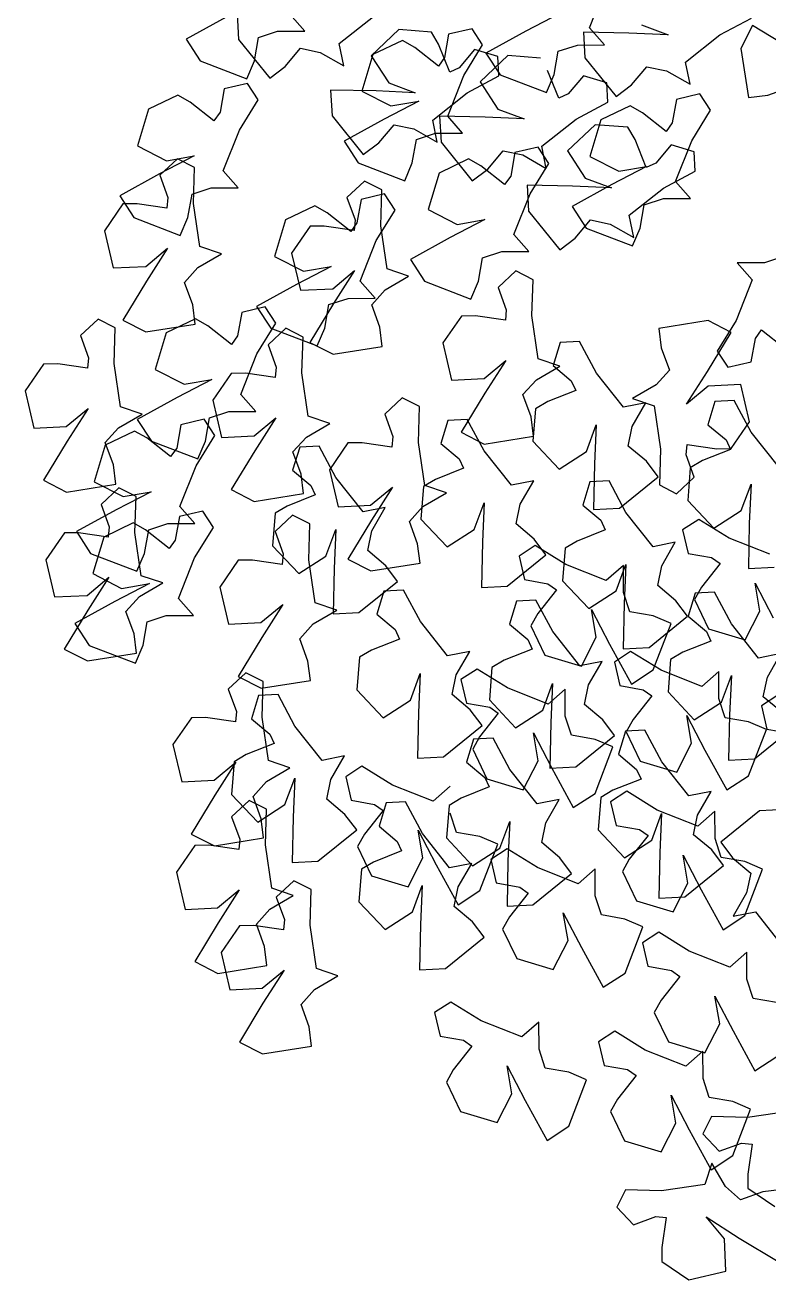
# Model space of a CAD drawing. Header units: millimetres. Extents: x 441061 to 442903, y 4515148 to 4515613.
# Drawn here: x 442316.2188 to 442316.4019, y 4515547.152 to 4515547.461 of the extents above; entities that cross this region are included whole.
import ezdxf

# ---------------------------------------------------------------- set-up
doc = ezdxf.new("R2010")
doc.units = ezdxf.units.MM
doc.linetypes.add('CONTINUA', pattern=[0])
doc.layers.add('01_piscinas', color=254, linetype='Continuous')

# ---------------------------------------------------------------- blocks, each defined once
blk = doc.blocks.new('A$C21391103')
at = {"layer": '01_piscinas'}
for p, q in [((164.3384, 94.6258), (164.3703, 94.7059)), ((163.6444, 94.6539), (163.6471, 94.6028)), ((163.7775, 94.6194), (163.748, 94.653)), ((163.8457, 94.5948), (163.9133, 94.6482)), ((164.2815, 94.655), (164.2132, 94.6196)), ((163.6227, 94.6468), (163.5441, 94.6035)), ((163.963, 94.6227), (163.9082, 94.5711)), ((164.0271, 94.6176), (163.963, 94.6227)), ((164.1072, 94.6243), (164.0609, 94.6135)), ((164.128, 94.5922), (164.1072, 94.6243)), ((164.3679, 94.5922), (164.3384, 94.6258)), ((164.4407, 94.6316), (164.4931, 94.6123)), ((164.5954, 94.6119), (164.6574, 94.6453)), ((164.6596, 94.6307), (164.6364, 94.5851)), ((164.7364, 94.5842), (164.6596, 94.6307)), ((163.5441, 94.6035), (163.5719, 94.5607)), ((163.6471, 94.6028), (163.7087, 94.5267)), ((163.6784, 94.5608), (163.6865, 94.6069)), ((163.6865, 94.6069), (163.7241, 94.6193)), ((163.7241, 94.6193), (163.7775, 94.6194)), ((163.9699, 94.601), (163.9119, 94.5733)), ((163.9942, 94.5873), (163.9699, 94.601)), ((164.0413, 94.5937), (164.0271, 94.6176)), ((164.0609, 94.6135), (164.0527, 94.5674)), ((164.2132, 94.6196), (164.1345, 94.5763)), ((164.3264, 94.6176), (164.3291, 94.5666)), ((164.4162, 94.6157), (164.3264, 94.6176)), ((164.4931, 94.6123), (164.4162, 94.6157)), ((164.5278, 94.5585), (164.5954, 94.6119)), ((163.7393, 94.5498), (163.7694, 94.5856)), ((163.7694, 94.5856), (163.8082, 94.5775)), ((163.8082, 94.5775), (163.8544, 94.551)), ((163.8544, 94.551), (163.8457, 94.5948)), ((163.9119, 94.5733), (163.8903, 94.5012)), ((164.0408, 94.5505), (163.9942, 94.5873)), ((164.0632, 94.5385), (164.0413, 94.5937)), ((164.1121, 94.583), (164.082, 94.5471)), ((164.0909, 94.5323), (164.128, 94.5922)), ((164.1576, 94.5692), (164.1121, 94.583)), ((164.1345, 94.5763), (164.1624, 94.5335)), ((164.2688, 94.5337), (164.277, 94.5797)), ((164.277, 94.5797), (164.3146, 94.5921)), ((164.3146, 94.5921), (164.3679, 94.5922)), ((164.6364, 94.5851), (164.6517, 94.4884)), ((163.5719, 94.5607), (163.6634, 94.5255)), ((163.6634, 94.5255), (163.6784, 94.5608)), ((163.7087, 94.5267), (163.7393, 94.5498)), ((163.9082, 94.5711), (163.9429, 94.5173)), ((164.0527, 94.5674), (164.0408, 94.5505)), ((164.1777, 94.5712), (164.1229, 94.5196)), ((164.1596, 94.5311), (164.1576, 94.5692)), ((164.2418, 94.5662), (164.1777, 94.5712)), ((164.3291, 94.5666), (164.3908, 94.4904)), ((164.4214, 94.5135), (164.4515, 94.5493)), ((164.4515, 94.5493), (164.4902, 94.5412)), ((164.5365, 94.5147), (164.5278, 94.5585)), ((164.0591, 94.4522), (164.0909, 94.5323)), ((164.082, 94.5471), (164.0632, 94.5385)), ((164.0975, 94.4977), (164.1596, 94.5311)), ((164.1624, 94.5335), (164.2538, 94.4984)), ((164.2538, 94.4984), (164.2688, 94.5337)), ((164.2779, 94.4871), (164.256, 94.5422)), ((164.3268, 94.5316), (164.2967, 94.4957)), ((164.3723, 94.5178), (164.3268, 94.5316)), ((164.4902, 94.5412), (164.5365, 94.5147)), ((163.6189, 94.5056), (163.6107, 94.4595)), ((163.6651, 94.5164), (163.6189, 94.5056)), ((163.6859, 94.4844), (163.6651, 94.5164)), ((163.8286, 94.5034), (163.8313, 94.4523)), ((163.9183, 94.5015), (163.8286, 94.5034)), ((163.8903, 94.5012), (163.9472, 94.472)), ((163.9952, 94.498), (163.9183, 94.5015)), ((163.9429, 94.5173), (163.9952, 94.498)), ((164.1229, 94.5196), (164.1576, 94.4659)), ((164.3743, 94.4796), (164.3723, 94.5178)), ((164.3908, 94.4904), (164.4214, 94.5135)), ((164.6898, 94.493), (164.7338, 94.509)), ((163.5279, 94.4931), (163.4699, 94.4654)), ((163.5522, 94.4795), (163.5279, 94.4931)), ((163.5988, 94.4427), (163.5522, 94.4795)), ((163.6489, 94.4244), (163.6859, 94.4844)), ((164.0022, 94.4815), (163.9338, 94.446)), ((163.9472, 94.472), (164.0022, 94.4815)), ((164.0299, 94.4443), (164.0975, 94.4977)), ((164.2967, 94.4957), (164.2779, 94.4871)), ((164.3122, 94.4462), (164.3743, 94.4796)), ((164.5097, 94.4848), (164.5016, 94.4387)), ((164.556, 94.4956), (164.5097, 94.4848)), ((164.5768, 94.4635), (164.556, 94.4956)), ((164.6517, 94.4884), (164.6898, 94.493)), ((163.4699, 94.4654), (163.4482, 94.3934)), ((163.6107, 94.4595), (163.5988, 94.4427)), ((163.8313, 94.4523), (163.8929, 94.3762)), ((164.0433, 94.4519), (164.046, 94.4009)), ((164.133, 94.45), (164.0433, 94.4519)), ((164.0885, 94.4187), (164.0591, 94.4522)), ((164.2099, 94.4466), (164.133, 94.45)), ((164.1576, 94.4659), (164.2099, 94.4466)), ((164.4188, 94.4723), (164.3608, 94.4446)), ((164.443, 94.4586), (164.4188, 94.4723)), ((164.4896, 94.4218), (164.443, 94.4586)), ((164.5397, 94.4036), (164.5768, 94.4635)), ((163.9338, 94.446), (163.8552, 94.4028)), ((163.9236, 94.3992), (163.9537, 94.4351)), ((163.9537, 94.4351), (163.9924, 94.427)), ((163.9924, 94.427), (164.0387, 94.4005)), ((164.0387, 94.4005), (164.0299, 94.4443)), ((164.2446, 94.3928), (164.3122, 94.4462)), ((164.3499, 94.435), (164.2951, 94.3834)), ((164.3608, 94.4446), (164.3391, 94.3725)), ((164.414, 94.43), (164.3499, 94.435)), ((164.4281, 94.406), (164.414, 94.43)), ((164.5016, 94.4387), (164.4896, 94.4218)), ((163.617, 94.3444), (163.6489, 94.4244)), ((163.8552, 94.4028), (163.883, 94.3599)), ((163.9895, 94.3601), (163.9976, 94.4062)), ((163.9976, 94.4062), (164.0352, 94.4185)), ((164.0352, 94.4185), (164.0885, 94.4187)), ((164.046, 94.4009), (164.1076, 94.3247)), ((164.4501, 94.3508), (164.4281, 94.406)), ((164.5079, 94.3235), (164.5397, 94.4036)), ((163.4482, 94.3934), (163.5051, 94.3641)), ((163.8929, 94.3762), (163.9236, 94.3992)), ((164.1382, 94.3478), (164.1683, 94.3837)), ((164.1683, 94.3837), (164.2071, 94.3755)), ((164.1913, 94.3801), (164.1832, 94.334)), ((164.2376, 94.3909), (164.1913, 94.3801)), ((164.2071, 94.3755), (164.2533, 94.349)), ((164.2584, 94.3589), (164.2376, 94.3909)), ((164.2533, 94.349), (164.2446, 94.3928)), ((164.2951, 94.3834), (164.3297, 94.3296)), ((164.499, 94.3953), (164.4689, 94.3595)), ((164.5444, 94.3815), (164.499, 94.3953)), ((164.5464, 94.3434), (164.5444, 94.3815)), ((163.5601, 94.3736), (163.4918, 94.3381)), ((163.5267, 94.3679), (163.492, 94.3354)), ((163.5051, 94.3641), (163.5601, 94.3736)), ((163.5607, 94.3506), (163.5267, 94.3679)), ((163.5586, 94.2801), (163.5607, 94.3506)), ((163.883, 94.3599), (163.9745, 94.3248)), ((163.9745, 94.3248), (163.9895, 94.3601)), ((164.1004, 94.3676), (164.0424, 94.3399)), ((164.1246, 94.3539), (164.1004, 94.3676)), ((164.1712, 94.3172), (164.1246, 94.3539)), ((164.2213, 94.2989), (164.2584, 94.3589)), ((164.3391, 94.3725), (164.396, 94.3433)), ((164.451, 94.3528), (164.3826, 94.3173)), ((164.396, 94.3433), (164.451, 94.3528)), ((164.4689, 94.3595), (164.4501, 94.3508)), ((163.4918, 94.3381), (163.4131, 94.2949)), ((163.492, 94.3354), (163.508, 94.2914)), ((163.6465, 94.3108), (163.617, 94.3444)), ((164.0424, 94.3399), (164.0207, 94.2679)), ((164.1076, 94.3247), (164.1382, 94.3478)), ((164.1832, 94.334), (164.1712, 94.3172)), ((164.3297, 94.3296), (164.3821, 94.3104)), ((164.4844, 94.31), (164.5464, 94.3434)), ((163.5556, 94.2983), (163.5932, 94.3106)), ((163.5932, 94.3106), (163.6465, 94.3108)), ((163.8953, 94.3239), (163.8607, 94.2914)), ((163.9294, 94.3066), (163.8953, 94.3239)), ((163.9273, 94.2361), (163.9294, 94.3066)), ((164.2154, 94.3157), (164.2181, 94.2647)), ((164.3052, 94.3138), (164.2154, 94.3157)), ((164.3826, 94.3173), (164.304, 94.2741)), ((164.3821, 94.3104), (164.3052, 94.3138)), ((164.4168, 94.2566), (164.4844, 94.31)), ((164.5374, 94.29), (164.5079, 94.3235)), ((163.4195, 94.2791), (163.3831, 94.2261)), ((163.4131, 94.2949), (163.441, 94.2521)), ((163.4474, 94.2794), (163.4195, 94.2791)), ((163.5061, 94.2709), (163.4474, 94.2794)), ((163.508, 94.2914), (163.5061, 94.2709)), ((163.5474, 94.2522), (163.5556, 94.2983)), ((163.5711, 94.1949), (163.5586, 94.2801)), ((163.8607, 94.2914), (163.8767, 94.2474)), ((163.8886, 94.2879), (163.8805, 94.2418)), ((163.9349, 94.2987), (163.8886, 94.2879)), ((163.9557, 94.2666), (163.9349, 94.2987)), ((164.1895, 94.2189), (164.2213, 94.2989)), ((164.4383, 94.2314), (164.4464, 94.2775)), ((164.4464, 94.2775), (164.484, 94.2898)), ((164.484, 94.2898), (164.5374, 94.29)), ((163.441, 94.2521), (163.5325, 94.2169)), ((163.5325, 94.2169), (163.5474, 94.2522)), ((163.7977, 94.2754), (163.7397, 94.2477)), ((163.8219, 94.2617), (163.7977, 94.2754)), ((163.8685, 94.2249), (163.8219, 94.2617)), ((163.9186, 94.2067), (163.9557, 94.2666)), ((164.0207, 94.2679), (164.0776, 94.2386)), ((164.2181, 94.2647), (164.2798, 94.1885)), ((164.304, 94.2741), (164.3318, 94.2312)), ((164.4255, 94.2128), (164.4168, 94.2566)), ((163.7397, 94.2477), (163.718, 94.1756)), ((163.7882, 94.2351), (163.7518, 94.1821)), ((163.816, 94.2354), (163.7882, 94.2351)), ((163.8748, 94.2269), (163.816, 94.2354)), ((163.8805, 94.2418), (163.8685, 94.2249)), ((163.8767, 94.2474), (163.8748, 94.2269)), ((163.9397, 94.1509), (163.9273, 94.2361)), ((164.1326, 94.2481), (164.0642, 94.2126)), ((164.0776, 94.2386), (164.1326, 94.2481)), ((164.3104, 94.2116), (164.3405, 94.2474)), ((164.3318, 94.2312), (164.4233, 94.1961)), ((164.3405, 94.2474), (164.3792, 94.2393)), ((164.3792, 94.2393), (164.4255, 94.2128)), ((164.4233, 94.1961), (164.4383, 94.2314)), ((163.3831, 94.2261), (163.4004, 94.1529)), ((163.8868, 94.1266), (163.9186, 94.2067)), ((164.0642, 94.2126), (163.9856, 94.1694)), ((164.219, 94.1853), (164.1895, 94.2189)), ((164.2798, 94.1885), (164.3104, 94.2116)), ((163.4643, 94.156), (163.5072, 94.1917)), ((163.5072, 94.1917), (163.4657, 94.1269)), ((163.5673, 94.1537), (163.6134, 94.1806)), ((163.6134, 94.1806), (163.5711, 94.1949)), ((163.7518, 94.1821), (163.769, 94.1089)), ((164.128, 94.1728), (164.1656, 94.1851)), ((164.1656, 94.1851), (164.219, 94.1853)), ((163.4004, 94.1529), (163.4643, 94.156)), ((163.5409, 94.1243), (163.5673, 94.1537)), ((163.718, 94.1756), (163.7749, 94.1464)), ((163.8299, 94.1558), (163.7615, 94.1204)), ((163.7749, 94.1464), (163.8299, 94.1558)), ((163.9856, 94.1694), (164.0134, 94.1265)), ((164.1199, 94.1267), (164.128, 94.1728)), ((164.6829, 94.1628), (164.6296, 94.1627)), ((164.6296, 94.1627), (164.659, 94.1291)), ((164.7205, 94.1752), (164.6829, 94.1628)), ((163.8329, 94.112), (163.8758, 94.1477)), ((163.8758, 94.1477), (163.8344, 94.0828)), ((163.9359, 94.1097), (163.982, 94.1365)), ((163.982, 94.1365), (163.9397, 94.1509)), ((164.1932, 94.1469), (164.1586, 94.1144)), ((164.2273, 94.1295), (164.1932, 94.1469)), ((164.2252, 94.0591), (164.2273, 94.1295)), ((164.659, 94.1291), (164.6272, 94.0491)), ((163.4657, 94.1269), (163.4192, 94.0501)), ((163.5569, 94.0803), (163.5409, 94.1243)), ((163.7615, 94.1204), (163.6829, 94.0771)), ((163.769, 94.1089), (163.8329, 94.112)), ((163.9163, 94.0931), (163.8868, 94.1266)), ((163.9095, 94.0803), (163.9359, 94.1097)), ((164.0134, 94.1265), (164.1049, 94.0914)), ((164.1049, 94.0914), (164.1199, 94.1267)), ((164.1586, 94.1144), (164.1746, 94.0704)), ((163.5616, 94.0422), (163.5569, 94.0803)), ((163.8344, 94.0828), (163.7879, 94.0061)), ((163.8172, 94.0345), (163.8253, 94.0805)), ((163.8253, 94.0805), (163.8629, 94.0929)), ((163.8629, 94.0929), (163.9163, 94.0931)), ((163.9255, 94.0363), (163.9095, 94.0803)), ((163.6535, 94.0651), (163.6453, 94.019)), ((163.6998, 94.0759), (163.6535, 94.0651)), ((163.6829, 94.0771), (163.7107, 94.0343)), ((163.7206, 94.0438), (163.6998, 94.0759)), ((164.0861, 94.0581), (164.0497, 94.0051)), ((164.1139, 94.0584), (164.0861, 94.0581)), ((164.1727, 94.0498), (164.1139, 94.0584)), ((164.1746, 94.0704), (164.1727, 94.0498)), ((164.2376, 93.9738), (164.2252, 94.0591)), ((163.3704, 94.0522), (163.3357, 94.0197)), ((163.4045, 94.0349), (163.3704, 94.0522)), ((163.4023, 93.9644), (163.4045, 94.0349)), ((163.4192, 94.0501), (163.4648, 94.0269)), ((163.4648, 94.0269), (163.5616, 94.0422)), ((163.5626, 94.0526), (163.5045, 94.0249)), ((163.5868, 94.0389), (163.5626, 94.0526)), ((163.6334, 94.0021), (163.5868, 94.0389)), ((163.6835, 93.9839), (163.7206, 94.0438)), ((163.7402, 94.0339), (163.7055, 94.0014)), ((163.7107, 94.0343), (163.8022, 93.9992)), ((163.7742, 94.0166), (163.7402, 94.0339)), ((163.8022, 93.9992), (163.8172, 94.0345)), ((163.9302, 93.9982), (163.9255, 94.0363)), ((164.572, 94.049), (164.4752, 94.0337)), ((164.4752, 94.0337), (164.4799, 93.9956)), ((164.6176, 94.0258), (164.572, 94.049)), ((164.6272, 94.0491), (164.5901, 93.9891)), ((164.6654, 94.014), (164.6773, 94.0308)), ((164.6773, 94.0308), (164.7239, 93.994)), ((163.3357, 94.0197), (163.3517, 93.9758)), ((163.5045, 94.0249), (163.4829, 93.9528)), ((163.6453, 94.019), (163.6334, 94.0021)), ((163.7721, 93.9461), (163.7742, 94.0166)), ((163.7879, 94.0061), (163.8334, 93.9829)), ((164.0497, 94.0051), (164.0669, 93.9318)), ((164.2806, 94.0058), (164.2668, 93.9604)), ((164.3187, 94.0078), (164.2806, 94.0058)), ((164.3521, 93.9458), (164.3187, 94.0078)), ((164.5711, 93.949), (164.6176, 94.0258)), ((164.6572, 93.9679), (164.6654, 94.014)), ((163.6517, 93.9038), (163.6835, 93.9839)), ((163.7055, 94.0014), (163.7215, 93.9574)), ((163.8334, 93.9829), (163.9302, 93.9982)), ((164.4799, 93.9956), (164.4959, 93.9516)), ((164.5901, 93.9891), (164.6109, 93.9571)), ((163.2632, 93.9635), (163.2269, 93.9105)), ((163.2911, 93.9637), (163.2632, 93.9635)), ((163.3498, 93.9552), (163.2911, 93.9637)), ((163.3517, 93.9758), (163.3498, 93.9552)), ((163.4148, 93.8792), (163.4023, 93.9644)), ((163.7215, 93.9574), (163.7196, 93.9369)), ((164.1308, 93.935), (164.1737, 93.9707)), ((164.1737, 93.9707), (164.1323, 93.9058)), ((164.2338, 93.9327), (164.2799, 93.9595)), ((164.2799, 93.9595), (164.2376, 93.9738)), ((164.2668, 93.9604), (164.3026, 93.9303)), ((164.6109, 93.9571), (164.6572, 93.9679)), ((163.4829, 93.9528), (163.5398, 93.9236)), ((163.5948, 93.933), (163.5264, 93.8976)), ((163.5398, 93.9236), (163.5948, 93.933)), ((163.633, 93.9451), (163.5966, 93.8921)), ((163.6608, 93.9454), (163.633, 93.9451)), ((163.7196, 93.9369), (163.6608, 93.9454)), ((163.7846, 93.8609), (163.7721, 93.9461)), ((164.0669, 93.9318), (164.1308, 93.935)), ((164.2074, 93.9032), (164.2338, 93.9327)), ((164.3026, 93.9303), (164.3113, 93.9115)), ((164.4055, 93.8782), (164.3521, 93.9458)), ((164.4959, 93.9516), (164.4695, 93.9222)), ((164.5296, 93.8842), (164.5711, 93.949)), ((163.2269, 93.9105), (163.2441, 93.8372)), ((164.1323, 93.9058), (164.0858, 93.829)), ((164.3113, 93.9115), (164.2561, 93.8895)), ((164.4695, 93.9222), (164.4234, 93.8953)), ((164.5725, 93.9199), (164.5296, 93.8842)), ((164.6364, 93.923), (164.5725, 93.9199)), ((164.6537, 93.8498), (164.6364, 93.923)), ((163.5264, 93.8976), (163.4478, 93.8544)), ((163.5966, 93.8921), (163.6139, 93.8189)), ((163.6812, 93.8703), (163.6517, 93.9038)), ((163.9698, 93.897), (163.9352, 93.8645)), ((164.0039, 93.8797), (163.9698, 93.897)), ((164.2234, 93.8592), (164.2074, 93.9032)), ((164.2561, 93.8895), (164.2321, 93.8754)), ((164.4493, 93.8869), (164.4055, 93.8782)), ((164.4228, 93.8406), (164.4493, 93.8869)), ((164.4234, 93.8953), (164.4657, 93.881)), ((164.4657, 93.881), (164.4782, 93.7958)), ((164.5855, 93.8895), (164.5717, 93.844)), ((164.6236, 93.8915), (164.5855, 93.8895)), ((164.657, 93.8294), (164.6236, 93.8915)), ((163.308, 93.8404), (163.3509, 93.876)), ((163.3509, 93.876), (163.3094, 93.8112)), ((163.411, 93.838), (163.4571, 93.8649)), ((163.4571, 93.8649), (163.4148, 93.8792)), ((163.5821, 93.8117), (163.5902, 93.8578)), ((163.5902, 93.8578), (163.6278, 93.8701)), ((163.6278, 93.8701), (163.6812, 93.8703)), ((163.6778, 93.822), (163.7207, 93.8577)), ((163.7207, 93.8577), (163.6792, 93.7928)), ((163.8269, 93.8465), (163.7846, 93.8609)), ((163.9352, 93.8645), (163.9512, 93.8205)), ((164.0018, 93.8092), (164.0039, 93.8797)), ((164.2281, 93.8211), (164.2234, 93.8592)), ((164.2321, 93.8754), (164.2271, 93.8113)), ((163.2441, 93.8372), (163.308, 93.8404)), ((163.3846, 93.8086), (163.411, 93.838)), ((163.4426, 93.8314), (163.3846, 93.8037)), ((163.4668, 93.8178), (163.4426, 93.8314)), ((163.4478, 93.8544), (163.4756, 93.8115)), ((163.5335, 93.8439), (163.5254, 93.7978)), ((163.5798, 93.8547), (163.5335, 93.8439)), ((163.6006, 93.8227), (163.5798, 93.8547)), ((163.7808, 93.8197), (163.8269, 93.8465)), ((164.0597, 93.8523), (164.0459, 93.8069)), ((164.0978, 93.8543), (164.0597, 93.8523)), ((164.1312, 93.7923), (164.0978, 93.8543)), ((164.3325, 93.7911), (164.3518, 93.8435)), ((164.3518, 93.8435), (164.3483, 93.7666)), ((164.4147, 93.8019), (164.4228, 93.8406)), ((164.5717, 93.844), (164.6075, 93.8139)), ((164.6173, 93.7968), (164.6537, 93.8498)), ((163.3094, 93.8112), (163.2629, 93.7344)), ((163.4006, 93.7646), (163.3846, 93.8086)), ((163.5134, 93.781), (163.4668, 93.8178)), ((163.4756, 93.8115), (163.5671, 93.7764)), ((163.5635, 93.7628), (163.6006, 93.8227)), ((163.5671, 93.7764), (163.5821, 93.8117)), ((163.6139, 93.8189), (163.6778, 93.822)), ((163.7544, 93.7902), (163.7808, 93.8197)), ((163.8627, 93.8082), (163.8263, 93.7552)), ((163.8905, 93.8085), (163.8627, 93.8082)), ((163.9493, 93.8), (163.8905, 93.8085)), ((163.9512, 93.8205), (163.9493, 93.8)), ((164.0142, 93.724), (164.0018, 93.8092)), ((164.0459, 93.8069), (164.0818, 93.7768)), ((164.0858, 93.829), (164.1313, 93.8058)), ((164.1313, 93.8058), (164.2281, 93.8211)), ((164.2271, 93.8113), (164.2787, 93.7565)), ((164.6075, 93.8139), (164.6162, 93.7951)), ((164.7104, 93.7618), (164.657, 93.8294)), ((163.3846, 93.8037), (163.3629, 93.7317)), ((163.5254, 93.7978), (163.5134, 93.781)), ((163.6792, 93.7928), (163.6327, 93.7161)), ((163.7676, 93.7999), (163.7538, 93.7545)), ((163.7704, 93.7463), (163.7544, 93.7902)), ((163.8057, 93.8019), (163.7676, 93.7999)), ((163.8391, 93.7399), (163.8057, 93.8019)), ((164.1847, 93.7247), (164.1312, 93.7923)), ((164.2787, 93.7565), (164.3325, 93.7911)), ((164.4505, 93.7718), (164.4147, 93.8019)), ((164.4782, 93.7958), (164.4761, 93.7253)), ((164.5288, 93.7845), (164.5307, 93.805)), ((164.5448, 93.7405), (164.5288, 93.7845)), ((164.5307, 93.805), (164.5894, 93.7965)), ((164.6162, 93.7951), (164.561, 93.7732)), ((164.5894, 93.7965), (164.6173, 93.7968)), ((163.4053, 93.7265), (163.4006, 93.7646)), ((163.5317, 93.6827), (163.5635, 93.7628)), ((164.0904, 93.758), (164.0352, 93.736)), ((164.0818, 93.7768), (164.0904, 93.758)), ((164.3483, 93.7666), (164.3464, 93.6768)), ((164.4736, 93.7412), (164.4505, 93.7718)), ((164.537, 93.759), (164.532, 93.6949)), ((164.561, 93.7732), (164.537, 93.759)), ((163.2629, 93.7344), (163.3085, 93.7112)), ((163.7538, 93.7545), (163.7896, 93.7244)), ((163.775, 93.7082), (163.7704, 93.7463)), ((163.8263, 93.7552), (163.8435, 93.682)), ((163.8925, 93.6723), (163.8391, 93.7399)), ((164.0352, 93.736), (164.0113, 93.7219)), ((164.2285, 93.7334), (164.1847, 93.7247)), ((164.2019, 93.6871), (164.2285, 93.7334)), ((164.3769, 93.7332), (164.3388, 93.7311)), ((164.4103, 93.6711), (164.3769, 93.7332)), ((164.3974, 93.6795), (164.4736, 93.7412)), ((164.5101, 93.708), (164.5448, 93.7405)), ((163.3085, 93.7112), (163.4053, 93.7265)), ((163.3629, 93.7317), (163.4198, 93.7025)), ((163.4113, 93.7195), (163.3766, 93.687)), ((163.4748, 93.7119), (163.4065, 93.6765)), ((163.4453, 93.7022), (163.4113, 93.7195)), ((163.4198, 93.7025), (163.4748, 93.7119)), ((163.6327, 93.7161), (163.6783, 93.6929)), ((163.6783, 93.6929), (163.775, 93.7082)), ((163.7896, 93.7244), (163.7983, 93.7056)), ((163.9074, 93.6851), (163.9503, 93.7208)), ((163.9503, 93.7208), (163.9089, 93.656)), ((164.0113, 93.7219), (164.0063, 93.6578)), ((164.0104, 93.6828), (164.0565, 93.7097)), ((164.0565, 93.7097), (164.0142, 93.724)), ((164.3388, 93.7311), (164.325, 93.6857)), ((164.4761, 93.7253), (164.5101, 93.708)), ((164.6373, 93.6748), (164.6566, 93.7271)), ((164.6566, 93.7271), (164.6532, 93.6502)), ((163.3766, 93.687), (163.3926, 93.643)), ((163.4432, 93.6317), (163.4453, 93.7022)), ((163.7431, 93.6836), (163.7191, 93.6695)), ((163.7983, 93.7056), (163.7431, 93.6836)), ((163.8435, 93.682), (163.9074, 93.6851)), ((163.984, 93.6534), (164.0104, 93.6828)), ((164.1116, 93.6376), (164.1309, 93.69)), ((164.1309, 93.69), (164.1274, 93.6131)), ((164.1938, 93.6484), (164.2019, 93.6871)), ((164.325, 93.6857), (164.3609, 93.6556)), ((164.532, 93.6949), (164.5836, 93.6401)), ((163.4065, 93.6765), (163.3278, 93.6332)), ((163.5306, 93.6628), (163.5224, 93.6167)), ((163.5769, 93.6736), (163.5306, 93.6628)), ((163.5612, 93.6491), (163.5317, 93.6827)), ((163.5977, 93.6416), (163.5769, 93.6736)), ((163.7191, 93.6695), (163.7141, 93.6054)), ((163.7538, 93.6658), (163.7191, 93.6333)), ((163.7878, 93.6484), (163.7538, 93.6658)), ((163.9363, 93.681), (163.8925, 93.6723)), ((163.9098, 93.6347), (163.9363, 93.681)), ((164.3464, 93.6768), (164.3974, 93.6795)), ((164.4637, 93.6035), (164.4103, 93.6711)), ((164.5836, 93.6401), (164.6373, 93.6748)), ((163.4396, 93.6503), (163.3816, 93.6226)), ((163.3926, 93.643), (163.3907, 93.6224)), ((163.4639, 93.6366), (163.4396, 93.6503)), ((163.4621, 93.5905), (163.4702, 93.6366)), ((163.5105, 93.5998), (163.4639, 93.6366)), ((163.4702, 93.6366), (163.5078, 93.649)), ((163.5078, 93.649), (163.5612, 93.6491)), ((163.5606, 93.5816), (163.5977, 93.6416)), ((163.7191, 93.6333), (163.7351, 93.5893)), ((163.7857, 93.578), (163.7878, 93.6484)), ((163.8194, 93.5852), (163.8387, 93.6376)), ((163.8387, 93.6376), (163.8353, 93.5607)), ((163.9089, 93.656), (163.8624, 93.5792)), ((163.9017, 93.596), (163.9098, 93.6347)), ((164, 93.6094), (163.984, 93.6534)), ((164.0063, 93.6578), (164.0578, 93.603)), ((164.0578, 93.603), (164.1116, 93.6376)), ((164.2297, 93.6183), (164.1938, 93.6484)), ((164.3695, 93.6368), (164.3143, 93.6148)), ((164.3609, 93.6556), (164.3695, 93.6368)), ((164.5538, 93.6575), (164.5218, 93.6367)), ((164.5218, 93.6367), (164.5326, 93.5904)), ((164.6138, 93.6205), (164.5538, 93.6575)), ((164.6532, 93.6502), (164.6513, 93.5605)), ((163.3041, 93.6307), (163.2678, 93.5777)), ((163.332, 93.631), (163.3041, 93.6307)), ((163.3278, 93.6332), (163.3556, 93.5904)), ((163.3907, 93.6224), (163.332, 93.631)), ((163.3816, 93.6226), (163.36, 93.5505)), ((163.4557, 93.5464), (163.4432, 93.6317)), ((163.5224, 93.6167), (163.5105, 93.5998)), ((164.0047, 93.5713), (164, 93.6094)), ((164.1274, 93.6131), (164.1255, 93.5233)), ((164.2527, 93.5877), (164.2297, 93.6183)), ((164.3143, 93.6148), (164.2904, 93.6007)), ((164.5075, 93.6122), (164.4637, 93.6035)), ((164.481, 93.5659), (164.5075, 93.6122)), ((164.6939, 93.5886), (164.6138, 93.6205)), ((163.3556, 93.5904), (163.4471, 93.5552)), ((163.4471, 93.5552), (163.4621, 93.5905)), ((163.7141, 93.6054), (163.7657, 93.5506)), ((163.7351, 93.5893), (163.7332, 93.5687)), ((163.7657, 93.5506), (163.8194, 93.5852)), ((163.9375, 93.5659), (163.9017, 93.596)), ((164.1766, 93.526), (164.2527, 93.5877)), ((164.2316, 93.6058), (164.1996, 93.585)), ((164.1996, 93.585), (164.2104, 93.5388)), ((164.2916, 93.5688), (164.2316, 93.6058)), ((164.2904, 93.6007), (164.2853, 93.5366)), ((164.5326, 93.5904), (164.5787, 93.5823)), ((163.2678, 93.5777), (163.285, 93.5045)), ((163.5288, 93.5015), (163.5606, 93.5816)), ((163.6466, 93.577), (163.6102, 93.524)), ((163.6745, 93.5773), (163.6466, 93.577)), ((163.7332, 93.5687), (163.6745, 93.5773)), ((163.7982, 93.4927), (163.7857, 93.578)), ((163.8353, 93.5607), (163.8334, 93.471)), ((163.8624, 93.5792), (163.9079, 93.556)), ((163.9079, 93.556), (164.0047, 93.5713)), ((163.9606, 93.5353), (163.9375, 93.5659)), ((164.3716, 93.5369), (164.2916, 93.5688)), ((164.4052, 93.5664), (164.3716, 93.5369)), ((164.3907, 93.5165), (164.41, 93.5688)), ((164.4054, 93.5131), (164.4052, 93.5664)), ((164.41, 93.5688), (164.4065, 93.4919)), ((164.4729, 93.5272), (164.481, 93.5659)), ((164.5956, 93.5704), (164.5588, 93.5237)), ((164.5787, 93.5823), (164.5956, 93.5704)), ((164.6513, 93.5605), (164.7023, 93.5632)), ((163.3489, 93.5076), (163.3918, 93.5433)), ((163.3918, 93.5433), (163.3503, 93.4784)), ((163.36, 93.5505), (163.4169, 93.5213)), ((163.498, 93.5321), (163.4557, 93.5464)), ((163.8844, 93.4736), (163.9606, 93.5353)), ((164.2104, 93.5388), (164.2565, 93.5306)), ((164.2853, 93.5366), (164.3369, 93.4818)), ((163.4718, 93.5308), (163.4035, 93.4953)), ((163.4169, 93.5213), (163.4718, 93.5308)), ((163.4519, 93.5053), (163.498, 93.5321)), ((163.6102, 93.524), (163.6275, 93.4508)), ((163.9337, 93.516), (163.9199, 93.4706)), ((163.9719, 93.518), (163.9337, 93.516)), ((164.0053, 93.456), (163.9719, 93.518)), ((164.1255, 93.5233), (164.1766, 93.526)), ((164.2734, 93.5187), (164.2366, 93.4721)), ((164.2565, 93.5306), (164.2734, 93.5187)), ((164.3369, 93.4818), (164.3907, 93.5165)), ((164.4177, 93.4755), (164.4054, 93.5131)), ((164.5088, 93.4971), (164.4729, 93.5272)), ((164.5467, 93.5119), (164.5329, 93.4664)), ((164.5588, 93.5237), (164.5451, 93.4995)), ((164.5848, 93.5139), (164.5467, 93.5119)), ((164.6182, 93.4518), (164.5848, 93.5139)), ((164.6646, 93.5317), (164.7001, 93.4634)), ((164.6741, 93.4767), (164.6646, 93.5317)), ((163.285, 93.5045), (163.3489, 93.5076)), ((163.4035, 93.4953), (163.3249, 93.4521)), ((163.4255, 93.4758), (163.4519, 93.5053)), ((163.5582, 93.468), (163.5288, 93.5015)), ((163.6914, 93.4539), (163.7343, 93.4896)), ((163.7343, 93.4896), (163.6928, 93.4247)), ((163.8405, 93.4784), (163.7982, 93.4927)), ((164.1946, 93.4963), (164.1808, 93.4508)), ((164.2327, 93.4983), (164.1946, 93.4963)), ((164.2661, 93.4362), (164.2327, 93.4983)), ((164.4065, 93.4919), (164.4046, 93.4022)), ((164.5318, 93.4665), (164.5088, 93.4971)), ((164.5451, 93.4995), (164.5728, 93.4415)), ((163.3503, 93.4784), (163.3038, 93.4017)), ((163.4415, 93.4318), (163.4255, 93.4758)), ((163.4673, 93.4555), (163.5049, 93.4678)), ((163.5049, 93.4678), (163.5582, 93.468)), ((163.7944, 93.4516), (163.8405, 93.4784)), ((163.8334, 93.471), (163.8844, 93.4736)), ((163.9199, 93.4706), (163.9558, 93.4405)), ((164.2366, 93.4721), (164.2229, 93.4478)), ((164.3424, 93.48), (164.3779, 93.4117)), ((164.3519, 93.425), (164.3424, 93.48)), ((164.4638, 93.4673), (164.4177, 93.4755)), ((164.4557, 93.4048), (164.5318, 93.4665)), ((164.4991, 93.4523), (164.4638, 93.4673)), ((164.5329, 93.4664), (164.5688, 93.4363)), ((164.6449, 93.4198), (164.6741, 93.4767)), ((163.3249, 93.4521), (163.3527, 93.4092)), ((163.4592, 93.4094), (163.4673, 93.4555)), ((163.6275, 93.4508), (163.6914, 93.4539)), ((163.768, 93.4221), (163.7944, 93.4516)), ((163.9558, 93.4405), (163.9644, 93.4217)), ((164.0587, 93.3884), (164.0053, 93.456)), ((164.1808, 93.4508), (164.2167, 93.4207)), ((164.2229, 93.4478), (164.2506, 93.3898)), ((164.3196, 93.3686), (164.2661, 93.4362)), ((164.464, 93.3609), (164.4991, 93.4523)), ((164.5688, 93.4363), (164.5774, 93.4176)), ((164.5728, 93.4415), (164.6449, 93.4198)), ((164.6716, 93.3842), (164.6182, 93.4518)), ((163.4462, 93.3938), (163.4415, 93.4318)), ((163.6928, 93.4247), (163.6463, 93.3479)), ((163.784, 93.3781), (163.768, 93.4221)), ((163.9644, 93.4217), (163.9092, 93.3997)), ((164.2167, 93.4207), (164.2253, 93.402)), ((164.3227, 93.3681), (164.3519, 93.425)), ((164.3779, 93.4117), (164.4211, 93.333)), ((164.5774, 93.4176), (164.5222, 93.3956)), ((163.3038, 93.4017), (163.3494, 93.3785)), ((163.3494, 93.3785), (163.4462, 93.3938)), ((163.3527, 93.4092), (163.4442, 93.3741)), ((163.4442, 93.3741), (163.4592, 93.4094)), ((163.9092, 93.3997), (163.8853, 93.3856)), ((164.1025, 93.3971), (164.0587, 93.3884)), ((164.0759, 93.3508), (164.1025, 93.3971)), ((164.2253, 93.402), (164.1701, 93.38)), ((164.2506, 93.3898), (164.3227, 93.3681)), ((164.4194, 93.3971), (164.3874, 93.3762)), ((164.4046, 93.4022), (164.4557, 93.4048)), ((164.4793, 93.36), (164.4194, 93.3971)), ((164.5222, 93.3956), (164.4983, 93.3814)), ((164.7155, 93.393), (164.6716, 93.3842)), ((164.6889, 93.3467), (164.7155, 93.393)), ((163.7887, 93.3401), (163.784, 93.3781)), ((163.8853, 93.3856), (163.8803, 93.3215)), ((164.1171, 93.3625), (164.0851, 93.3417)), ((164.1771, 93.3254), (164.1171, 93.3625)), ((164.1462, 93.3658), (164.1412, 93.3017)), ((164.1701, 93.38), (164.1462, 93.3658)), ((164.3634, 93.3774), (164.3196, 93.3686)), ((164.3368, 93.3311), (164.3634, 93.3774)), ((164.3874, 93.3762), (164.3982, 93.33)), ((164.4983, 93.3814), (164.4932, 93.3173)), ((163.6616, 93.3553), (163.6269, 93.3228)), ((163.6463, 93.3479), (163.6919, 93.3247)), ((163.6956, 93.3379), (163.6616, 93.3553)), ((163.6919, 93.3247), (163.7887, 93.3401)), ((163.6935, 93.2675), (163.6956, 93.3379)), ((163.9856, 93.3013), (164.0049, 93.3537)), ((164.0049, 93.3537), (164.0014, 93.2768)), ((164.0678, 93.3121), (164.0759, 93.3508)), ((164.0851, 93.3417), (164.0959, 93.2954)), ((164.4211, 93.333), (164.464, 93.3609)), ((164.5594, 93.3282), (164.4793, 93.36)), ((164.593, 93.3576), (164.5594, 93.3282)), ((164.5931, 93.3043), (164.593, 93.3576)), ((164.5986, 93.2972), (164.6179, 93.3495)), ((164.6179, 93.3495), (164.6144, 93.2726)), ((164.6808, 93.308), (164.6889, 93.3467)), ((163.6269, 93.3228), (163.6429, 93.2788)), ((163.725, 93.3121), (163.6868, 93.3101)), ((163.7584, 93.2501), (163.725, 93.3121)), ((163.8803, 93.3215), (163.9318, 93.2667)), ((164.1037, 93.282), (164.0678, 93.3121)), ((164.2571, 93.2936), (164.1771, 93.3254)), ((164.2465, 93.2816), (164.2658, 93.334)), ((164.2907, 93.323), (164.2571, 93.2936)), ((164.2658, 93.334), (164.2623, 93.257)), ((164.2908, 93.2697), (164.2907, 93.323)), ((164.3287, 93.2924), (164.3368, 93.3311)), ((164.3982, 93.33), (164.4443, 93.3218)), ((164.4443, 93.3218), (164.4611, 93.3099)), ((164.4932, 93.3173), (164.5448, 93.2625)), ((163.6868, 93.3101), (163.673, 93.2646)), ((163.9318, 93.2667), (163.9856, 93.3013)), ((164.0959, 93.2954), (164.142, 93.2872)), ((164.1412, 93.3017), (164.1927, 93.2469)), ((164.142, 93.2872), (164.1588, 93.2753)), ((164.3646, 93.2623), (164.3287, 93.2924)), ((164.4611, 93.3099), (164.4243, 93.2633)), ((164.5448, 93.2625), (164.5986, 93.2972)), ((164.6055, 93.2667), (164.5931, 93.3043)), ((164.7091, 93.3111), (164.677, 93.2903)), ((164.677, 93.2903), (164.6878, 93.244)), ((164.7167, 93.2779), (164.6808, 93.308)), ((163.5544, 93.2665), (163.518, 93.2135)), ((163.5822, 93.2668), (163.5544, 93.2665)), ((163.641, 93.2582), (163.5822, 93.2668)), ((163.6429, 93.2788), (163.641, 93.2582)), ((163.673, 93.2646), (163.7089, 93.2345)), ((163.706, 93.1822), (163.6935, 93.2675)), ((164.0014, 93.2768), (163.9996, 93.1871)), ((164.1268, 93.2514), (164.1037, 93.282)), ((164.1588, 93.2753), (164.122, 93.2287)), ((164.1927, 93.2469), (164.2465, 93.2816)), ((164.3032, 93.2321), (164.2908, 93.2697)), ((164.4243, 93.2633), (164.4107, 93.239)), ((164.5302, 93.2712), (164.5656, 93.2029)), ((164.5396, 93.2163), (164.5302, 93.2712)), ((164.6516, 93.2586), (164.6055, 93.2667)), ((164.6144, 93.2726), (164.6125, 93.1829)), ((163.8118, 93.1824), (163.7584, 93.2501)), ((164.0506, 93.1897), (164.1268, 93.2514)), ((164.2623, 93.257), (164.2604, 93.1673)), ((164.3876, 93.2316), (164.3646, 93.2623)), ((164.4091, 93.2401), (164.3954, 93.1946)), ((164.4473, 93.2421), (164.4091, 93.2401)), ((164.4107, 93.239), (164.4384, 93.181)), ((164.4807, 93.18), (164.4473, 93.2421)), ((164.6869, 93.2436), (164.6516, 93.2586)), ((164.6517, 93.1521), (164.6869, 93.2436)), ((164.6636, 93.1856), (164.7397, 93.2472)), ((164.6878, 93.244), (164.7339, 93.2359)), ((163.518, 93.2135), (163.5353, 93.1403)), ((163.7175, 93.2158), (163.6624, 93.1938)), ((163.7089, 93.2345), (163.7175, 93.2158)), ((164.1102, 93.2244), (164.0964, 93.1789)), ((164.122, 93.2287), (164.1084, 93.2045)), ((164.1484, 93.2264), (164.1102, 93.2244)), ((164.1818, 93.1643), (164.1484, 93.2264)), ((164.2279, 93.2367), (164.2633, 93.1683)), ((164.2374, 93.1817), (164.2279, 93.2367)), ((164.3493, 93.224), (164.3032, 93.2321)), ((164.3115, 93.17), (164.3876, 93.2316)), ((164.3846, 93.209), (164.3493, 93.224)), ((164.5104, 93.1594), (164.5396, 93.2163)), ((163.6624, 93.1938), (163.6384, 93.1796)), ((163.8556, 93.1912), (163.8118, 93.1824)), ((163.8291, 93.1449), (163.8556, 93.1912)), ((163.9996, 93.1871), (164.0506, 93.1897)), ((164.1084, 93.2045), (164.1361, 93.1464)), ((164.3494, 93.1175), (164.3846, 93.209)), ((164.3954, 93.1946), (164.4312, 93.1645)), ((164.5656, 93.2029), (164.6089, 93.1243)), ((163.5992, 93.1434), (163.6421, 93.1791)), ((163.6421, 93.1791), (163.6006, 93.1142)), ((163.6384, 93.1796), (163.6334, 93.1156)), ((163.7022, 93.1411), (163.7483, 93.1679)), ((163.7483, 93.1679), (163.706, 93.1822)), ((163.8903, 93.171), (163.8583, 93.1502)), ((163.9502, 93.134), (163.8903, 93.171)), ((164.0964, 93.1789), (164.1323, 93.1488)), ((164.2352, 93.0967), (164.1818, 93.1643)), ((164.2081, 93.1248), (164.2374, 93.1817)), ((164.2604, 93.1673), (164.3115, 93.17)), ((164.2633, 93.1683), (164.3066, 93.0897)), ((164.4312, 93.1645), (164.4399, 93.1457)), ((164.4384, 93.181), (164.5104, 93.1594)), ((164.5341, 93.1124), (164.4807, 93.18)), ((164.6125, 93.1829), (164.6636, 93.1856)), ((163.5353, 93.1403), (163.5992, 93.1434)), ((163.6758, 93.1116), (163.7022, 93.1411)), ((163.7387, 93.0954), (163.758, 93.1478)), ((163.758, 93.1478), (163.7545, 93.0709)), ((163.8209, 93.1062), (163.8291, 93.1449)), ((163.8583, 93.1502), (163.8691, 93.1039)), ((164.1323, 93.1488), (164.1409, 93.1301)), ((164.1361, 93.1464), (164.2081, 93.1248)), ((164.4399, 93.1457), (164.3847, 93.1237)), ((164.6089, 93.1243), (164.6517, 93.1521)), ((163.6006, 93.1142), (163.5541, 93.0374)), ((163.6334, 93.1156), (163.6849, 93.0608)), ((164.0303, 93.1021), (163.9502, 93.134)), ((164.0639, 93.1316), (164.0303, 93.1021)), ((164.1409, 93.1301), (164.0857, 93.1081)), ((164.3066, 93.0897), (164.3494, 93.1175)), ((164.3847, 93.1237), (164.3607, 93.1096)), ((164.412, 93.1216), (164.3799, 93.1008)), ((164.4719, 93.0845), (164.412, 93.1216)), ((164.5779, 93.1211), (164.5341, 93.1124)), ((164.5514, 93.0749), (164.5779, 93.1211)), ((163.6683, 93.1038), (163.6336, 93.0713)), ((163.7023, 93.0865), (163.6683, 93.1038)), ((163.6918, 93.0676), (163.6758, 93.1116)), ((163.6849, 93.0608), (163.7387, 93.0954)), ((163.8568, 93.0761), (163.8209, 93.1062)), ((163.8691, 93.1039), (163.9152, 93.0958)), ((163.9152, 93.0958), (163.932, 93.0839)), ((163.9377, 93.0986), (163.9239, 93.0531)), ((163.9759, 93.1006), (163.9377, 93.0986)), ((164.0093, 93.0385), (163.9759, 93.1006)), ((164.0618, 93.0939), (164.0568, 93.0298)), ((164.0857, 93.1081), (164.0618, 93.0939)), ((164.279, 93.1055), (164.2352, 93.0967)), ((164.2525, 93.0592), (164.279, 93.1055)), ((164.3607, 93.1096), (164.3557, 93.0455)), ((164.3799, 93.1008), (164.3907, 93.0545)), ((163.6336, 93.0713), (163.6496, 93.0273)), ((163.6964, 93.0296), (163.6918, 93.0676)), ((163.7002, 93.016), (163.7023, 93.0865)), ((163.7545, 93.0709), (163.7527, 92.9811)), ((163.8799, 93.0455), (163.8568, 93.0761)), ((163.932, 93.0839), (163.8952, 93.0372)), ((164.0764, 93.0407), (164.064, 93.0783)), ((164.461, 93.0254), (164.4803, 93.0777)), ((164.552, 93.0527), (164.4719, 93.0845)), ((164.4803, 93.0777), (164.4769, 93.0008)), ((164.5433, 93.0361), (164.5514, 93.0749)), ((164.5855, 93.0822), (164.552, 93.0527)), ((164.5857, 93.0288), (164.5855, 93.0822)), ((164.6732, 93.0828), (164.597, 93.0212)), ((164.7242, 93.0855), (164.6732, 93.0828)), ((163.8037, 92.9838), (163.8799, 93.0455)), ((163.9239, 93.0531), (163.9598, 93.023)), ((164.0011, 93.0452), (164.0365, 92.9769)), ((164.0105, 92.9902), (164.0011, 93.0452)), ((164.1225, 93.0325), (164.0764, 93.0407)), ((164.1621, 93.0097), (164.1814, 93.0621)), ((164.1814, 93.0621), (164.1779, 92.9851)), ((164.2443, 93.0205), (164.2525, 93.0592)), ((164.3557, 93.0455), (164.4073, 92.9907)), ((164.3907, 93.0545), (164.4368, 93.0464)), ((164.4368, 93.0464), (164.4537, 93.0344)), ((163.5541, 93.0374), (163.5997, 93.0142)), ((163.5889, 93.0153), (163.5611, 93.015)), ((163.6477, 93.0067), (163.5889, 93.0153)), ((163.5997, 93.0142), (163.6964, 93.0296)), ((163.6496, 93.0273), (163.6477, 93.0067)), ((163.7126, 92.9307), (163.7002, 93.016)), ((163.8952, 93.0372), (163.8816, 93.013)), ((163.9598, 93.023), (163.9684, 93.0042)), ((164.0627, 92.9709), (164.0093, 93.0385)), ((164.0568, 93.0298), (164.1083, 92.975)), ((164.1578, 93.0175), (164.1225, 93.0325)), ((164.1226, 92.9261), (164.1578, 93.0175)), ((164.2802, 92.9904), (164.2443, 93.0205)), ((164.4073, 92.9907), (164.461, 93.0254)), ((164.4537, 93.0344), (164.4169, 92.9878)), ((164.5791, 93.006), (164.5433, 93.0361)), ((164.598, 92.9912), (164.5857, 93.0288)), ((164.597, 93.0212), (164.6201, 92.9906)), ((163.5611, 93.015), (163.5247, 92.962)), ((163.8816, 93.013), (163.9093, 92.955)), ((163.9684, 93.0042), (163.9133, 92.9823)), ((164.1083, 92.975), (164.1621, 93.0097)), ((164.1761, 93.0082), (164.1441, 92.9874)), ((164.2361, 92.9712), (164.1761, 93.0082)), ((164.4769, 93.0008), (164.475, 92.9111)), ((164.5227, 92.9958), (164.5582, 92.9274)), ((164.5322, 92.9408), (164.5227, 92.9958)), ((164.6022, 92.9754), (164.5791, 93.006)), ((164.6441, 92.9831), (164.598, 92.9912)), ((164.6201, 92.9906), (164.6559, 92.9605)), ((163.7527, 92.9811), (163.8037, 92.9838)), ((163.8893, 92.9681), (163.8843, 92.904)), ((163.9133, 92.9823), (163.8893, 92.9681)), ((163.9813, 92.9333), (164.0105, 92.9902)), ((164.0365, 92.9769), (164.0798, 92.8982)), ((164.1065, 92.9796), (164.0627, 92.9709)), ((164.08, 92.9334), (164.1065, 92.9796)), ((164.1441, 92.9874), (164.1549, 92.9412)), ((164.1779, 92.9851), (164.1761, 92.8954)), ((164.3162, 92.9393), (164.2361, 92.9712)), ((164.3033, 92.9598), (164.2802, 92.9904)), ((164.3497, 92.9688), (164.3162, 92.9393)), ((164.3499, 92.9155), (164.3497, 92.9688)), ((164.4169, 92.9878), (164.4032, 92.9636)), ((164.526, 92.9137), (164.6022, 92.9754)), ((164.6794, 92.9681), (164.6441, 92.9831)), ((164.6443, 92.8766), (164.6794, 92.9681)), ((163.5247, 92.962), (163.5419, 92.8888)), ((163.7563, 92.9454), (163.7216, 92.9129)), ((163.7903, 92.9281), (163.7563, 92.9454)), ((163.9093, 92.955), (163.9813, 92.9333)), ((164.1549, 92.9412), (164.201, 92.933)), ((164.2271, 92.8981), (164.3033, 92.9598)), ((164.4032, 92.9636), (164.4309, 92.9056)), ((164.6559, 92.9605), (164.6478, 92.9217)), ((163.6058, 92.8919), (163.6487, 92.9276)), ((163.6487, 92.9276), (163.6073, 92.8627)), ((163.7088, 92.8896), (163.7549, 92.9164)), ((163.7549, 92.9164), (163.7126, 92.9307)), ((163.7882, 92.8576), (163.7903, 92.9281)), ((163.9896, 92.8839), (164.0089, 92.9362)), ((164.0089, 92.9362), (164.0055, 92.8593)), ((164.0718, 92.8946), (164.08, 92.9334)), ((164.0798, 92.8982), (164.1226, 92.9261)), ((164.2179, 92.9211), (164.1811, 92.8745)), ((164.201, 92.933), (164.2179, 92.9211)), ((164.503, 92.8839), (164.5322, 92.9408)), ((164.5582, 92.9274), (164.6014, 92.8488)), ((164.6478, 92.9217), (164.6213, 92.8755)), ((163.5419, 92.8888), (163.6058, 92.8919)), ((163.7216, 92.9129), (163.7376, 92.869)), ((163.8843, 92.904), (163.9358, 92.8492)), ((164.1077, 92.8645), (164.0718, 92.8946)), ((164.1761, 92.8954), (164.2271, 92.8981)), ((164.3622, 92.8779), (164.3499, 92.9155)), ((164.4309, 92.9056), (164.503, 92.8839)), ((164.475, 92.9111), (164.526, 92.9137)), ((163.6824, 92.8601), (163.7088, 92.8896)), ((163.7376, 92.869), (163.7357, 92.8484)), ((163.9358, 92.8492), (163.9896, 92.8839)), ((164.1811, 92.8745), (164.1674, 92.8502)), ((164.2869, 92.8824), (164.3224, 92.8141)), ((164.2964, 92.8274), (164.2869, 92.8824)), ((164.4083, 92.8697), (164.3622, 92.8779)), ((164.4436, 92.8548), (164.4083, 92.8697)), ((164.6014, 92.8488), (164.6443, 92.8766)), ((164.6213, 92.8755), (164.6651, 92.8842)), ((164.6651, 92.8842), (164.7185, 92.8166)), ((163.6073, 92.8627), (163.5608, 92.786)), ((163.6491, 92.8567), (163.6127, 92.8037)), ((163.6769, 92.8569), (163.6491, 92.8567)), ((163.7357, 92.8484), (163.6769, 92.8569)), ((163.6984, 92.8161), (163.6824, 92.8601)), ((163.8007, 92.7724), (163.7882, 92.8576)), ((164.0055, 92.8593), (164.0036, 92.7696)), ((164.1308, 92.8339), (164.1077, 92.8645)), ((164.1674, 92.8502), (164.1951, 92.7922)), ((164.4085, 92.7633), (164.4436, 92.8548)), ((164.4748, 92.8439), (164.4428, 92.8231)), ((164.5348, 92.8069), (164.4748, 92.8439)), ((164.0546, 92.7723), (164.1308, 92.8339)), ((164.2672, 92.7705), (164.2964, 92.8274)), ((164.4428, 92.8231), (164.4536, 92.7768)), ((163.6127, 92.8037), (163.63, 92.7304)), ((163.7031, 92.7781), (163.6984, 92.8161)), ((164.3224, 92.8141), (164.3656, 92.7354)), ((164.6148, 92.775), (164.5348, 92.8069)), ((164.6484, 92.8045), (164.6148, 92.775)), ((164.6486, 92.7512), (164.6484, 92.8045)), ((163.5608, 92.786), (163.6063, 92.7628)), ((163.6063, 92.7628), (163.7031, 92.7781)), ((163.6939, 92.7336), (163.7368, 92.7692)), ((163.7368, 92.7692), (163.6953, 92.7044)), ((163.843, 92.7581), (163.8007, 92.7724)), ((164.0036, 92.7696), (164.0546, 92.7723)), ((164.1951, 92.7922), (164.2672, 92.7705)), ((164.4536, 92.7768), (164.4997, 92.7687)), ((164.4997, 92.7687), (164.5165, 92.7568)), ((163.7969, 92.7312), (163.843, 92.7581)), ((164.3656, 92.7354), (164.4085, 92.7633)), ((164.5165, 92.7568), (164.4797, 92.7101)), ((164.6609, 92.7136), (164.6486, 92.7512)), ((163.63, 92.7304), (163.6939, 92.7336)), ((163.7705, 92.7018), (163.7969, 92.7312)), ((163.6953, 92.7044), (163.6488, 92.6276)), ((163.7865, 92.6578), (163.7705, 92.7018)), ((164.0653, 92.7064), (164.0333, 92.6856)), ((164.1252, 92.6694), (164.0653, 92.7064)), ((164.4797, 92.7101), (164.4661, 92.6859)), ((164.5856, 92.7181), (164.6211, 92.6498)), ((164.5951, 92.6631), (164.5856, 92.7181)), ((164.707, 92.7054), (164.6609, 92.7136)), ((164.0333, 92.6856), (164.0441, 92.6394)), ((164.2053, 92.6375), (164.1252, 92.6694)), ((164.4661, 92.6859), (164.4938, 92.6279)), ((163.7911, 92.6197), (163.7865, 92.6578)), ((164.2389, 92.667), (164.2053, 92.6375)), ((164.239, 92.6137), (164.2389, 92.667)), ((164.3884, 92.6487), (164.3563, 92.6279)), ((164.4483, 92.6116), (164.3884, 92.6487)), ((164.5658, 92.6062), (164.5951, 92.6631)), ((164.6211, 92.6498), (164.6643, 92.5711)), ((163.6488, 92.6276), (163.6944, 92.6044)), ((163.6944, 92.6044), (163.7911, 92.6197)), ((164.0441, 92.6394), (164.0902, 92.6312)), ((164.0902, 92.6312), (164.107, 92.6193)), ((164.3563, 92.6279), (164.3671, 92.5816)), ((164.4938, 92.6279), (164.5658, 92.6062)), ((164.107, 92.6193), (164.0702, 92.5727)), ((164.2514, 92.5761), (164.239, 92.6137)), ((164.5284, 92.5798), (164.4483, 92.6116)), ((164.5619, 92.6093), (164.5284, 92.5798)), ((164.5621, 92.5559), (164.5619, 92.6093)), ((164.6643, 92.5711), (164.7072, 92.599)), ((164.0702, 92.5727), (164.0566, 92.5484)), ((164.1761, 92.5806), (164.2115, 92.5123)), ((164.1855, 92.5257), (164.1761, 92.5806)), ((164.2975, 92.568), (164.2514, 92.5761)), ((164.3671, 92.5816), (164.4132, 92.5735)), ((164.4132, 92.5735), (164.4301, 92.5615)), ((164.0566, 92.5484), (164.0843, 92.4904)), ((164.3328, 92.553), (164.2975, 92.568)), ((164.2976, 92.4615), (164.3328, 92.553)), ((164.4301, 92.5615), (164.3933, 92.5149)), ((164.5744, 92.5183), (164.5621, 92.5559)), ((164.1563, 92.4687), (164.1855, 92.5257)), ((164.4991, 92.5229), (164.5346, 92.4546)), ((164.5086, 92.4679), (164.4991, 92.5229)), ((164.2115, 92.5123), (164.2548, 92.4337)), ((164.3933, 92.5149), (164.3796, 92.4907)), ((164.6205, 92.5102), (164.5744, 92.5183)), ((164.6558, 92.4952), (164.6205, 92.5102)), ((164.0843, 92.4904), (164.1563, 92.4687)), ((164.3796, 92.4907), (164.4073, 92.4327)), ((164.579, 92.4809), (164.5617, 92.4469)), ((164.6494, 92.4788), (164.579, 92.4809)), ((164.6207, 92.4037), (164.6558, 92.4952)), ((164.7347, 92.4912), (164.6494, 92.4788)), ((164.2548, 92.4337), (164.2976, 92.4615)), ((164.4794, 92.411), (164.5086, 92.4679)), ((164.5346, 92.4546), (164.5778, 92.3759)), ((164.5617, 92.4469), (164.5941, 92.4122)), ((164.4073, 92.4327), (164.4794, 92.411)), ((164.5941, 92.4122), (164.6381, 92.4282)), ((164.6381, 92.4282), (164.6587, 92.4263)), ((164.6587, 92.4263), (164.6501, 92.3675)), ((164.5778, 92.3759), (164.6207, 92.4037)), ((164.5797, 92.3891), (164.5654, 92.3468)), ((164.6065, 92.343), (164.5797, 92.3891)), ((164.6501, 92.3675), (164.6504, 92.3397)), ((164.4096, 92.3364), (164.3923, 92.3024)), ((164.4801, 92.3343), (164.4096, 92.3364)), ((164.5654, 92.3468), (164.4801, 92.3343)), ((164.636, 92.3166), (164.6065, 92.343)), ((164.68, 92.3326), (164.636, 92.3166)), ((164.6504, 92.3397), (164.7034, 92.3033)), ((164.718, 92.3372), (164.68, 92.3326)), ((164.3923, 92.3024), (164.4248, 92.2677)), ((164.4248, 92.2677), (164.4688, 92.2837)), ((164.4688, 92.2837), (164.4894, 92.2818)), ((164.4894, 92.2818), (164.4808, 92.223)), ((164.5685, 92.2829), (164.6334, 92.2414)), ((164.6042, 92.24), (164.5685, 92.2829)), ((164.6073, 92.1761), (164.6042, 92.24)), ((164.6334, 92.2414), (164.7101, 92.1949)), ((164.4808, 92.223), (164.4811, 92.1952)), ((164.4811, 92.1952), (164.5341, 92.1588)), ((164.5341, 92.1588), (164.6073, 92.1761))]:
    blk.add_line(p, q, dxfattribs=at)

msp = doc.modelspace()

# ---------------------------------------------------------------- block references
at = {"layer": '01_piscinas', "color": 6, "linetype": 'CONTINUA', "xscale": 0.125, "yscale": 0.125, "zscale": 0.125}
msp.add_blockref('A$C21391103', (442295.8154, 4515535.63213), dxfattribs=at)

doc.saveas('drawing.dxf')
